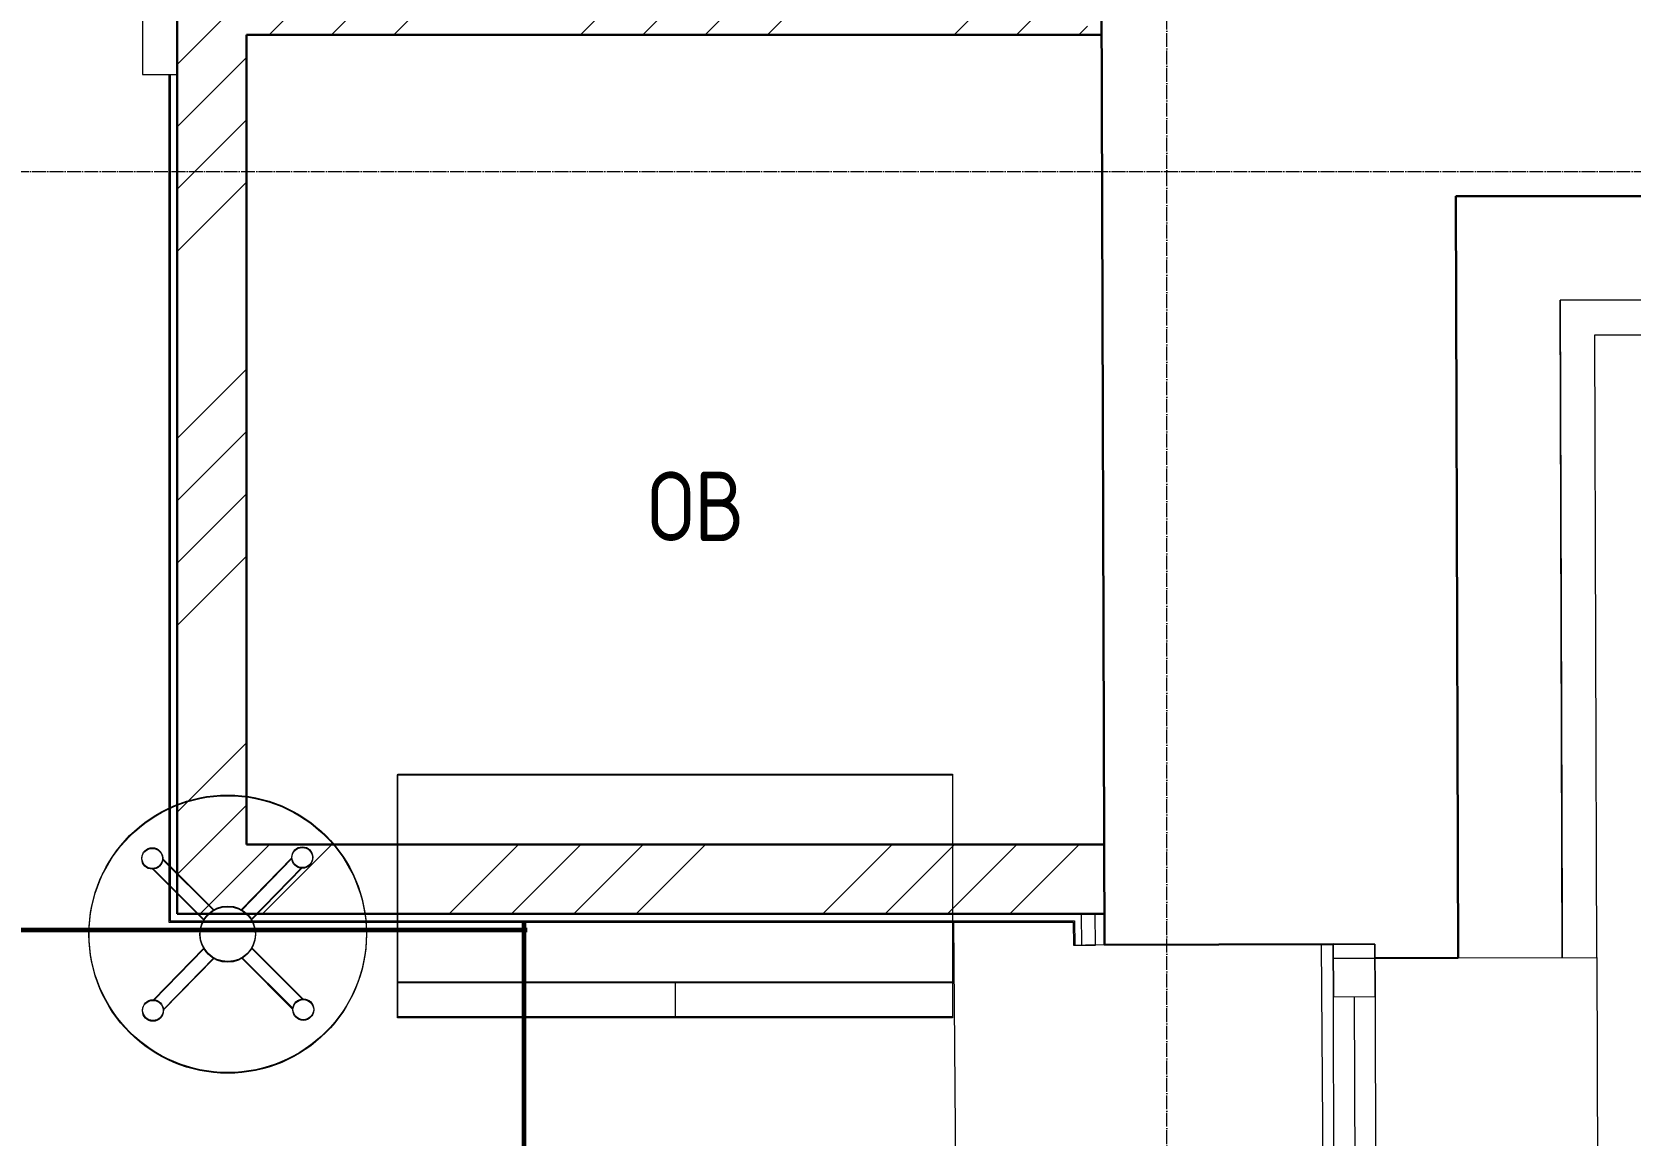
# Model space of a CAD drawing. Header units: millimetres. Extents: x -32 to 417638015, y -35 to 175284279.
# Drawn here: x 216908 to 219212, y 58675 to 60264 of the extents above; entities that cross this region are included whole.
import ezdxf
from ezdxf import colors
from ezdxf.entities.mleader import LeaderData, LeaderLine
from ezdxf.math import Vec2, Vec3

# ---------------------------------------------------------------- set-up
doc = ezdxf.new("R2010")
doc.units = ezdxf.units.MM
doc.linetypes.add('ADSK_Линия сетки', pattern=[25, 20, -2.5, 0, -2.5])
for name, color, linetype, lineweight in [('_ Окна', 7, 'Continuous', 9), ('_ЭМ_В полу', 26, 'Кабель в трубе', 60), ('_ЭМ_гофра', 5, 'Continuous', 60), ('_ЭМ_ТХобщее_слой', 7, 'Continuous', 30), ('Аннотация', 7, 'Continuous', 18), ('Витраж', 7, 'Continuous', 9), ('Окна', 7, 'Continuous', 9), ('Оси', 253, 'Continuous', 9), ('Перекрытие', 7, 'Continuous', 18), ('Стены внутренние', 7, 'Continuous', 18), ('Стены наружные', 7, 'Continuous', 18), ('Стены несущие', 7, 'Continuous', 30), ('Стены отделка', 7, 'Continuous', 30), ('Стены штриховка', 7, 'Continuous', 9), ('ТХ', 5, 'Continuous', 0), ('ШТРИХОВКА', 252, 'Continuous', 15)]:
    doc.layers.add(name, color=color, linetype=linetype, lineweight=lineweight)
doc.layers.add('_ЭМ_Надписи', color=7, linetype='Continuous')
doc.layers.add('ЭОМ_Лотки рабочие', color=5, linetype='Continuous')
doc.styles.add('GOST Common_5', font='GOST_Common.ttf', dxfattribs={"width": 0.9, "height": 200})
doc.styles.add('ЭОМ', font='isocpeur.ttf', dxfattribs={"width": 0.85, "height": 250})
doc.linetypes.add('Кабель в трубе', pattern='A,8,[133,ltypeshp.shx,S=1,R=0,X=10,Y=1.3],-3,[130,ltypeshp.shx,S=1.5,R=-45,X=-1.5,Y=0],8', length=19)
pattern_1 = [(45, (-31496.66, 188.9), (-269.4077, 269.4077), []), (45, (-31406.86, 188.9), (-269.4077, 269.4077), []), (45, (-31317.06, 188.9), (-269.4077, 269.4077), []), (45, (-31227.26, 188.9), (-269.4077, 269.4077), [])]

# ---------------------------------------------------------------- blocks, each defined once
blk = doc.blocks.new('ТХ 1 этаж.')
at = {"layer": 'ТХ', "color": 252, "true_color": 0x939598}
for p, q in [((54874.9, 5850.3), (54801.3, 5924)), ((54815.4, 5938.1), (54889.1, 5864.5)), ((55001.7, 5939.3), (54928.9, 5864.7)), ((54943.2, 5850.7), (55016, 5925.3)), ((54802.1, 5734.9), (54874.9, 5809.3)), ((55017.4, 5736.1), (54943.8, 5809.8)), ((54889.2, 5795.3), (54816.4, 5720.9)), ((54929.6, 5795.6), (55003.3, 5722)), ((55954.2, 5760), (55154.2, 5760)), ((55554.2, 5760), (55554.2, 5710))]:
    blk.add_line(p, q, dxfattribs=at)
blk.add_lwpolyline([(55154.2, 6060), (55954.2, 6060), (55954.2, 5710), (55154.2, 5710)], close=True, dxfattribs=at)
for centre, radius in [((54909.2, 5829.9), 200), ((54800.4, 5939), 15), ((55016.7, 5940.3), 15), ((54909.2, 5829.9), 40), ((54801.4, 5719.9), 15), ((55018.2, 5721.1), 15)]:
    blk.add_circle(centre, radius, dxfattribs=at)
blk = doc.blocks.new('1 этаж')
at = {"layer": 'Стены внутренние', "lineweight": 9}
h = blk.add_hatch(dxfattribs=at)
h.set_pattern_fill('ANSI34', color=8, scale=20)
h.set_pattern_definition(pattern_1)
h.paths.add_polyline_path([(48031.537, 7513.902), (48079.701, 7513.902), (48079.701, 9835.331), (47978.65, 9834.28), (47977.701, 9833.331), (47977.701, 9823.331), (47979.701, 9823.331), (47979.701, 7513.902), (48023.168, 7513.902)])
h = blk.add_hatch(dxfattribs=at)
h.set_pattern_fill('ANSI34', color=8, scale=20)
h.set_pattern_definition(pattern_1)
h.paths.add_polyline_path([(49033.628, 8680.913), (49292.201, 8680.913), (49292.201, 8780.913), (48079.701, 8780.913), (48079.701, 8680.913), (48872.201, 8680.913)])
h = blk.add_hatch(dxfattribs=at)
h.set_pattern_fill('ANSI34', color=8, scale=20)
h.set_pattern_definition(pattern_1)
h.paths.add_polyline_path([(49316.582, 7413.902), (49316.277, 7513.902), (47979.701, 7513.902), (47979.701, 7413.902), (49238.224, 7413.902)])
at = {"layer": '_ Окна', "color": 8, "lineweight": 18}
for p, q in [((49646.716, 7370.155), (49706.716, 7370.338)), ((49646.948, 7294.156), (49646.716, 7370.155)), ((49706.716, 7370.338), (49706.948, 7294.338)), ((49706.948, 7294.338), (49646.948, 7294.156))]:
    blk.add_line(p, q, dxfattribs=at)
at = {"layer": '_ Окна', "color": 8}
for p, q in [((49646.777, 7350.155), (49706.777, 7350.338)), ((49676.948, 7294.247), (49679.043, 6606.25))]:
    blk.add_line(p, q, dxfattribs=at)
at = {"layer": 'Витраж', "color": 8, "lineweight": 18}
for p, q in [((47929.701, 8723.913), (47929.701, 8623.913)), ((47979.701, 8623.913), (47979.701, 8723.913)), ((47929.701, 8623.913), (47979.701, 8623.913))]:
    blk.add_line(p, q, dxfattribs=at)
at = {"layer": 'Окна', "color": 8}
for p, q in [((49706.716, 7370.338), (49646.716, 7370.155)), ((49646.716, 7370.155), (49646.948, 7294.156)), ((49706.948, 7294.338), (49706.716, 7370.338)), ((49649.044, 6606.159), (49646.948, 7294.156)), ((49706.948, 7294.338), (49709.043, 6606.342))]:
    blk.add_line(p, q, dxfattribs=at)
at = {"layer": 'Оси', "color": 8, "linetype": 'ADSK_Линия сетки'}
for p, q in [((49406.766, -4162.595), (49406.766, 44411.9)), ((-9557.528, 8483.902), (56672.201, 8483.902))]:
    blk.add_line(p, q, dxfattribs=at)
at = {"layer": 'Перекрытие', "color": 8}
for p, q in [((49099.346, 7401.902), (49105.88, 6540.957)), ((49316.718, 7369.132), (49289.584, 7368.926)), ((49635.967, 6531.53), (49629.602, 7370.103))]:
    blk.add_line(p, q, dxfattribs=at)
at = {"layer": 'Стены наружные', "color": 8}
blk.add_line((50026.776, 7351.313), (50029.212, 6551.317), dxfattribs=at)
at = {"layer": 'Стены несущие', "color": 8}
for p, q in [((47979.701, 9823.331), (47979.701, 7413.902)), ((49311.603, 9048.331), (49316.718, 7369.15)), ((48079.701, 8680.913), (49312.722, 8680.913)), ((48079.701, 7513.902), (48079.701, 8680.913)), ((49823.433, 8448.448), (49826.776, 7350.704)), ((49823.433, 8448.331), (56165.16, 8448.331)), ((49316.277, 7513.902), (48079.701, 7513.902)), ((47979.701, 7413.902), (49316.582, 7413.902)), ((49316.718, 7369.15), (49646.716, 7370.155)), ((49706.777, 7350.338), (49826.776, 7350.704))]:
    blk.add_line(p, q, dxfattribs=at)
at = {"layer": 'Стены отделка', "color": 8, "lineweight": 9}
for p, q in [((47967.701, 8623.913), (47967.701, 7401.902)), ((47979.701, 7413.902), (47979.701, 8630.913)), ((49973.432, 8448.905), (49823.433, 8448.448)), ((49973.434, 8448.331), (49973.432, 8448.905)), ((50023.89, 8298.596), (49973.89, 8298.444)), ((52752.201, 8298.331), (49973.891, 8298.331)), ((50023.891, 8298.331), (50023.89, 8298.596)), ((50024.043, 8248.331), (52732.201, 8248.331)), ((50026.776, 7351.313), (50024.043, 8248.331)), ((47967.701, 7401.902), (49271.768, 7401.902)), ((49271.768, 7401.902), (49272.106, 7369.014)), ((49284.106, 7369.051), (49283.646, 7413.902)), ((49304.107, 7369.112), (49303.647, 7413.902)), ((49976.609, 7405.777), (49976.776, 7351.161)), ((49272.106, 7369.014), (49304.107, 7369.112)), ((49826.776, 7350.704), (50026.776, 7351.313)), ((49826.776, 7350.704), (49826.776, 7350.704))]:
    blk.add_line(p, q, dxfattribs=at)
at = {"layer": 'Стены штриховка', "color": 8}
for p, q in [((47969.701, 8623.913), (47969.701, 7403.902)), ((49976.776, 7351.161), (49973.89, 8298.444)), ((49973.89, 8298.444), (49976.609, 7405.777)), ((47969.701, 7403.902), (49273.748, 7403.902)), ((49273.748, 7403.902), (49274.106, 7369.02))]:
    blk.add_line(p, q, dxfattribs=at)
at = {"layer": 'ЭОМ_Лотки рабочие'}
blk.add_blockref('ТХ 1 этаж.', (-6856.492, 1554.379), dxfattribs=at)
at = {"layer": 'Аннотация', "color": 8, "style": 'GOST Common_5', "width": 0.9}
blk.add_text('ОВ', height=100, dxfattribs=at).set_placement((48658.205, 7951.365))
blk = doc.blocks.new('_ЭМ_ТХ2_1этаж')
at = {"layer": 'ТХ', "color": 252, "true_color": 0x939598}
for p, q in [((165963.3, -63255.4), (166036.9, -63329)), ((166149.6, -63254.2), (166076.8, -63328.8)), ((166091.1, -63342.8), (166163.9, -63268.2)), ((166022.8, -63343.2), (165949.1, -63269.5)), ((165950, -63458.7), (166022.8, -63384.2)), ((166165.3, -63457.4), (166091.6, -63383.7)), ((166037.1, -63398.2), (165964.3, -63472.7)), ((166077.5, -63397.9), (166151.2, -63471.5)), ((167102.1, -63433.5), (166302.1, -63433.5)), ((166702.1, -63433.5), (166702.1, -63483.5))]:
    blk.add_line(p, q, dxfattribs=at)
blk.add_lwpolyline([(166302.1, -63133.5), (167102.1, -63133.5), (167102.1, -63483.5), (166302.1, -63483.5)], close=True, dxfattribs=at)
for centre, radius in [((166057.1, -63363.6), 200), ((165948.3, -63254.5), 15), ((166164.6, -63253.3), 15), ((166057.1, -63363.6), 40), ((165949.3, -63473.6), 15), ((166166.1, -63472.4), 15)]:
    blk.add_circle(centre, radius, dxfattribs=at)

msp = doc.modelspace()

# ---------------------------------------------------------------- linework, layer by layer
at = {"layer": '_ЭМ_В полу', "ltscale": 25}
msp.add_lwpolyline([(217617.5, 54882.6), (217617.5, 58983)], dxfattribs=at)
at = {"layer": '_ЭМ_гофра', "linetype": 'ByBlock'}
msp.add_lwpolyline([(217622, 58969.6), (214252.6, 58969.6)], dxfattribs=at)

# ---------------------------------------------------------------- block references
at = {"layer": '_ЭМ_ТХобщее_слой', "lineweight": 50}
msp.add_blockref('_ЭМ_ТХ2_1этаж', (51133.1, 122328.2), dxfattribs=at)
at = {"layer": 'ШТРИХОВКА'}
msp.add_blockref('1 этаж', (169137.4, 51579.3), dxfattribs=at)

# ---------------------------------------------------------------- leaders
at = {"layer": '_ЭМ_Надписи', "color": 7, "ltscale": 5}
ml = msp.add_multileader_mtext('Standard', dxfattribs=at)
ml.set_content('{\\fGOST Common|b0|i0|c204|p34;\\W0.9;\\C256;1ЩРС-2\\fISOCPEUR|b0|i0|c204|p34;\\W0.85; Гр.18\\PВодонагреватель\\P\\fGOST Common|b0|i0|c0|p34;\\W0.9;h=\\fGOST Common|b0|i0|c204|p34;1\\fGOST Common|b0|i0|c0|p34;.\\fGOST Common|b0|i0|c204|p34;9м}', color=1, style='ЭОМ')
ml.set_leader_properties()
ml.build(insert=Vec2(0, 0))
ml.multileader.update_dxf_attribs({"text_left_attachment_type": 6, "text_right_attachment_type": 6, "dogleg_length": 0, "arrow_head_size": 200})
ctx = ml.context
ctx.base_point, ctx.char_height, ctx.arrow_head_size, ctx.landing_gap_size, ctx.plane_origin = Vec3(221338.8, 59233.1, -64.3), 250, 200, 0, Vec3(200547.3, 71647.8, -64.3)
ctx.left_attachment, ctx.right_attachment = 6, 6
notes = []
notes.append((ctx, [(0, (1, 1, 0), (221338.8, 59233.1, -64.3), (1, 0), 0, [(0, [(219134.3, 60720.5, -64.3)], 0, [])])]))
ctx.mtext.insert, ctx.mtext.width, ctx.mtext.defined_height, ctx.mtext.flow_direction = Vec3(221338.8, 59533.1, -64.3), 2073.809, 545.6, 5
for ctx, leaders in notes:
    for number, flags, end, landing, length, lines in leaders:
        leader = LeaderData()
        leader.index, (leader.has_last_leader_line, leader.has_dogleg_vector, leader.attachment_direction) = number, flags
        leader.last_leader_point, leader.dogleg_vector, leader.dogleg_length = Vec3(end), Vec3(landing), length
        for number, points, colour, breaks in lines:
            line = LeaderLine()
            line.index, line.vertices, line.color, line.breaks = number, Vec3.list(points), colors.encode_raw_color(colour), breaks
            leader.lines.append(line)
        ctx.leaders.append(leader)

doc.saveas('drawing.dxf')
